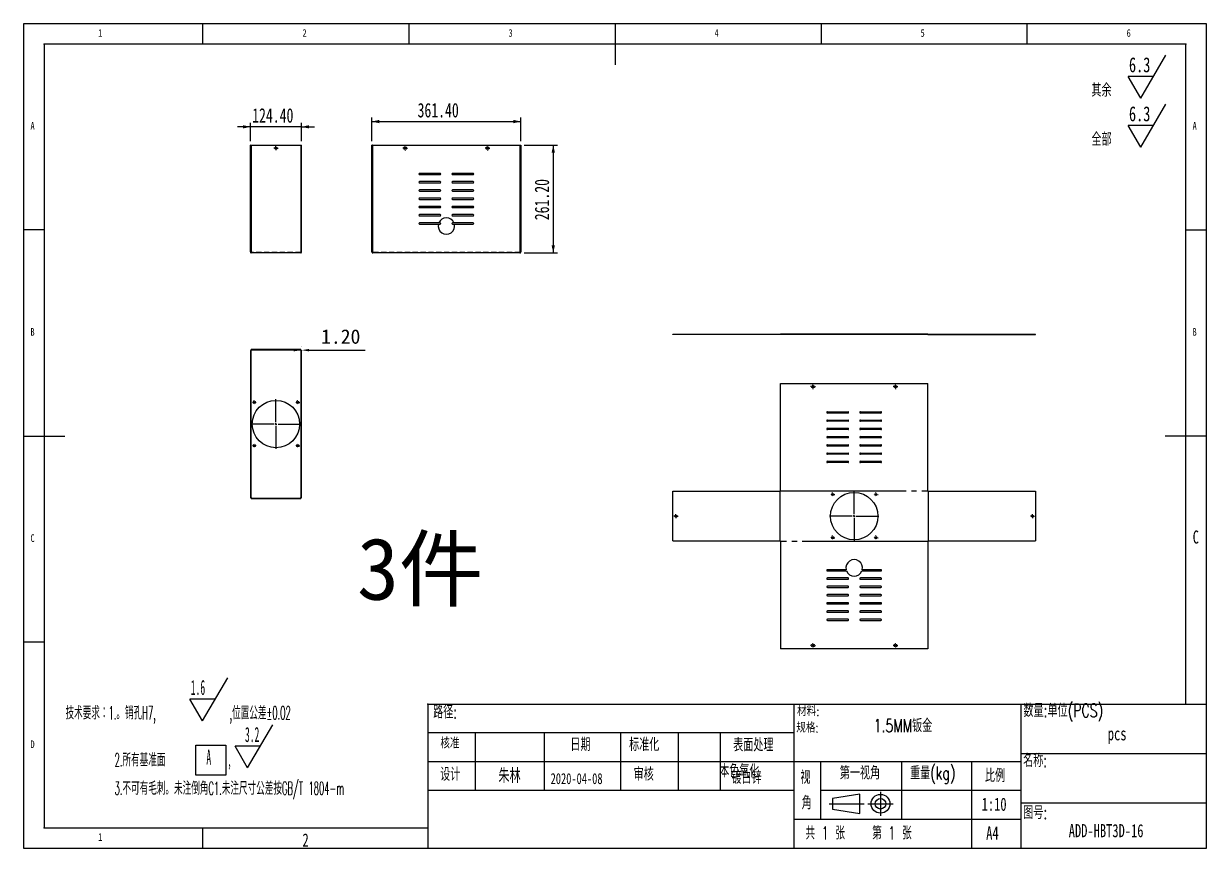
# Model space of a CAD drawing. Extents: x 5 to 639, y 5 to 207.
# Drawn here: x 5 to 292, y 5 to 205 of the extents above; entities that cross this region are included whole.
import ezdxf

# ---------------------------------------------------------------- set-up
doc = ezdxf.new("R2010")
doc.units = 0
doc.header["$MEASUREMENT"] = 0
doc.header["$PDSIZE"] = -1
for name, pattern in [('SLD-中心线', [34.29, 30.48, -1.27, 1.27, -1.27]), ('SLD-实线', [0]), ('SLD-虚线', [1.905, 1.27, -0.635])]:
    doc.linetypes.add(name, pattern=pattern)
doc.layers.get('0').update_dxf_attribs({"linetype": 'CONTINUOUS'})
doc.layers.get('Defpoints').update_dxf_attribs({"linetype": 'CONTINUOUS'})
doc.layers.add('FORMAT', color=8, linetype='SLD-实线')
doc.layers.add('尺寸线', color=3, linetype='SLD-实线')
doc.styles.add('SLDTEXTSTYLE0', font='TXT', dxfattribs={"width": 0.469, "bigfont": 'bigfont'})
doc.styles.add('SLDTEXTSTYLE1', font='TXT', dxfattribs={"width": 0.469})
doc.styles.add('SLDTEXTSTYLE2', font='TXT', dxfattribs={"width": 0.7, "bigfont": 'bigfont'})
doc.styles.add('SLDTEXTSTYLE3', font='TXT', dxfattribs={"width": 0.7})
doc.styles.add('SLDTEXTSTYLE4', font='TXT', dxfattribs={"width": 0.75})
doc.styles.add('SLDTEXTSTYLE5', font='TXT', dxfattribs={"width": 0.585714, "bigfont": 'bigfont'})
doc.dimstyles.new('ISO-25', dxfattribs={"dimtxt": 2.5, "dimasz": 2.5, "dimexe": 1.25, "dimexo": 0.625, "dimtad": 1, "dimdsep": 46, "dimtxsty": 'Standard', "dimcen": 2.5, "dimadec": 0, "dimazin": 0, "dimtfac": 1, "dimtmove": 0, "dimatfit": 3, "dimfxl": 0, "dimarcsym": 0})
doc.dimstyles.new('SLDDIMSTYLE0', dxfattribs={"dimtxt": 3.5, "dimasz": 1.8, "dimexe": 0, "dimexo": 0.0625, "dimgap": 0.875, "dimtad": 1, "dimlfac": 10, "dimrnd": 1e-09, "dimzin": 4, "dimdsep": 46, "dimtxsty": 'SLDTEXTSTYLE3', "dimsah": 1, "dimcen": 0.09, "dimadec": 0, "dimazin": 0, "dimtfac": 1, "dimtmove": 0, "dimatfit": 3, "dimfxl": 0, "dimtolj": 1, "dimtzin": 12, "dimarcsym": 0})
doc.dimstyles.new('SLDDIMSTYLE1', dxfattribs={"dimtxt": 3.5, "dimasz": 1.8, "dimexe": 0, "dimexo": 0.0625, "dimgap": 0.875, "dimtad": 1, "dimlfac": 10, "dimrnd": 1e-09, "dimzin": 4, "dimdsep": 46, "dimtxsty": 'SLDTEXTSTYLE3', "dimsah": 1, "dimcen": 0.09, "dimadec": 0, "dimazin": 0, "dimtfac": 1, "dimtofl": 0, "dimtmove": 0, "dimatfit": 3, "dimfxl": 0, "dimtolj": 1, "dimtzin": 12, "dimarcsym": 0})

# ---------------------------------------------------------------- blocks, each defined once
blk = doc.blocks.new('块1')
at = {"color": 179, "linetype": 'SLD-实线'}
blk.add_line((0, 0), (90, 0), dxfattribs=at)
blk = doc.blocks.new('工程图55')
at = {"color": 179, "linetype": 'SLD-实线'}
for p, q in [((292, 205), (5, 205)), ((5, 205), (5, 5)), ((48.5, 200), (48.5, 205)), ((98.5, 205), (98.5, 200)), ((148.5, 205), (148.5, 195)), ((198.5, 205), (198.5, 200)), ((248.5, 200), (248.5, 205)), ((292, 5), (292, 205)), ((287, 200), (10, 200)), ((10, 200), (10, 10)), ((287, 40), (287, 200)), ((10, 155), (5, 155)), ((287, 155), (292, 155)), ((5, 105), (15, 105)), ((292, 105), (282, 105)), ((10, 55), (5, 55)), ((10, 10), (103.06, 10)), ((48.5, 5), (48.5, 10)), ((5, 5), (292, 5))]:
    blk.add_line(p, q, dxfattribs=at)
blk = doc.blocks.new('块8')
at = {"color": 179, "linetype": 'SLD-中心线'}
for p, q in [((12.44, 5.86), (12.44, 0)), ((0, 2.91), (8.52, 2.91)), ((9.42, 2.93), (15.53, 2.93))]:
    blk.add_line(p, q, dxfattribs=at)
at = {"color": 179, "linetype": 'SLD-实线'}
for p, q in [((7.49, 5.22), (0.81, 4.21)), ((0.81, 4.21), (0.81, 1.62)), ((7.49, 0.61), (7.49, 5.22)), ((0.81, 1.62), (7.49, 0.61))]:
    blk.add_line(p, q, dxfattribs=at)
at = {"layer": 'FORMAT'}
for radius in [2.28, 1.28]:
    blk.add_circle((12.48, 2.93), radius, dxfattribs=at)
blk = doc.blocks.new('工程图7')
at = {"color": 179, "linetype": 'SLD-实线'}
blk.add_line((0, 28), (0, 0), dxfattribs=at)
blk = doc.blocks.new('SW_NOTE_0')
at = {"layer": 'FORMAT', "color": 0}
for p, q in [((33.25, 0.59), (39.38, 10.99)), ((33.25, 0.59), (30.18, 5.79)), ((36.31, 5.79), (30.18, 5.79)), ((44.2, -10.82), (50.33, -0.42)), ((31.6, -12.64), (31.6, -5.36)), ((31.6, -5.36), (38.87, -5.36)), ((38.87, -5.36), (38.87, -12.64)), ((44.2, -10.82), (41.14, -5.62)), ((47.27, -5.62), (41.14, -5.62)), ((38.87, -12.64), (31.6, -12.64))]:
    blk.add_line(p, q, dxfattribs=at)
at = {"layer": 'FORMAT', "color": 0, "attachment_point": 1}
for s, insert, char_height, style in [('1.6', (30.4, 10.48), 3.638, 'SLDTEXTSTYLE1'), ('\\M+18B5A术\\M+19776\\M+18B81\\M+181461.\\M+18142销\\M+18D45H7,', (0, 4.09), 3.175, 'SLDTEXTSTYLE0'), (',\\M+188CA\\M+19275\\M+18CF6\\M+18DB7\\M+1817D0.02', (39.8, 4.09), 3.175, 'SLDTEXTSTYLE0'), ('3.2', (43.55, -0.93), 3.638, 'SLDTEXTSTYLE1'), ('2.\\M+18F8A\\M+1974C\\M+18AEE\\M+18F79\\M+196CA', (11.91, -7.32), 3.175, 'SLDTEXTSTYLE0'), ('A', (34.18, -6.43), 3.64, 'SLDTEXTSTYLE1'), (',', (39.3, -7.32), 3.17, 'SLDTEXTSTYLE1'), ('3.\\M+19573\\M+189C2\\M+1974C\\M+196D1\\M+18E68\\M+18142\\M+196A2\\M+1928D\\M+1937C\\M+18A70C1.\\M+196A2\\M+1928D\\M+18EDA\\M+190A1\\M+18CF6\\M+18DB7\\M+188C2GB/T 1804-m', (11.91, -14.2), 3.175, 'SLDTEXTSTYLE0')]:
    blk.add_mtext(s, dxfattribs=dict(at, insert=insert, char_height=char_height, style=style))
blk = doc.blocks.new('SW_NOTE_1')
at = {"layer": 'FORMAT', "color": 0}
for p, q in [((11.96, 0.59), (18.09, 10.99)), ((11.96, 0.59), (8.89, 5.79)), ((15.02, 5.79), (8.89, 5.79))]:
    blk.add_line(p, q, dxfattribs=at)
at = {"layer": 'FORMAT', "color": 0, "attachment_point": 1}
for s, insert, char_height, style in [('6.3', (9.11, 10.48), 3.638, 'SLDTEXTSTYLE3'), ('\\M+191B4\\M+1975D', (0, 4.09), 3.175, 'SLDTEXTSTYLE2')]:
    blk.add_mtext(s, dxfattribs=dict(at, insert=insert, char_height=char_height, style=style))
blk = doc.blocks.new('SW_NOTE_2')
at = {"layer": 'FORMAT', "color": 0}
for p, q in [((11.96, 0.59), (18.09, 10.99)), ((11.96, 0.59), (8.89, 5.79)), ((15.02, 5.79), (8.89, 5.79))]:
    blk.add_line(p, q, dxfattribs=at)
at = {"layer": 'FORMAT', "color": 0, "attachment_point": 1}
for s, insert, char_height, style in [('6.3', (9.11, 10.48), 3.638, 'SLDTEXTSTYLE3'), ('\\M+19153\\M+19594', (0, 4.09), 3.175, 'SLDTEXTSTYLE2')]:
    blk.add_mtext(s, dxfattribs=dict(at, insert=insert, char_height=char_height, style=style))
blk = doc.blocks.new('SW_CENTERMARKSYMBOL_0')
at = {"layer": '尺寸线', "color": 0}
for p, q in [((0, 0.5), (0, 6)), ((-0.5, 0), (-6, 0)), ((0, 0), (-0.25, 0)), ((0, 0), (0, 0.25)), ((0, 0), (0, -0.25)), ((0, 0), (0.25, 0)), ((0.5, 0), (6, 0)), ((0, -0.5), (0, -6))]:
    blk.add_line(p, q, dxfattribs=at)
blk = doc.blocks.new('SW_CENTERMARKSYMBOL_1')
at = {"layer": '尺寸线', "color": 0}
for p, q in [((-0.5, 0), (-0.525, 0)), ((0, 0), (-0.25, 0)), ((0, 0.5), (0, 0.525)), ((0, 0), (0, 0.25)), ((0, 0), (0, -0.25)), ((0, 0), (0.25, 0)), ((0.5, 0), (0.525, 0)), ((0, -0.5), (0, -0.525))]:
    blk.add_line(p, q, dxfattribs=at)
blk = doc.blocks.new('SW_CENTERMARKSYMBOL_2')
at = {"layer": '尺寸线', "color": 0}
for p, q in [((-0.5, 0), (-0.525, 0)), ((0, 0), (-0.25, 0)), ((0, 0.5), (0, 0.525)), ((0, 0), (0, 0.25)), ((0, 0), (0, -0.25)), ((0, 0), (0.25, 0)), ((0.5, 0), (0.525, 0)), ((0, -0.5), (0, -0.525))]:
    blk.add_line(p, q, dxfattribs=at)
blk = doc.blocks.new('SW_CENTERMARKSYMBOL_3')
at = {"layer": '尺寸线', "color": 0}
for p, q in [((-0.5, 0), (-0.525, 0)), ((0, 0), (-0.25, 0)), ((0, 0.5), (0, 0.525)), ((0, 0), (0, 0.25)), ((0, 0), (0, -0.25)), ((0, 0), (0.25, 0)), ((0.5, 0), (0.525, 0)), ((0, -0.5), (0, -0.525))]:
    blk.add_line(p, q, dxfattribs=at)
blk = doc.blocks.new('SW_CENTERMARKSYMBOL_4')
at = {"layer": '尺寸线', "color": 0}
for p, q in [((-0.5, 0), (-0.525, 0)), ((0, 0), (-0.25, 0)), ((0, 0.5), (0, 0.525)), ((0, 0), (0, 0.25)), ((0, 0), (0, -0.25)), ((0, 0), (0.25, 0)), ((0.5, 0), (0.525, 0)), ((0, -0.5), (0, -0.525))]:
    blk.add_line(p, q, dxfattribs=at)
blk = doc.blocks.new('SW_CENTERMARKSYMBOL_5')
at = {"layer": '尺寸线', "color": 0}
for p, q in [((-0.25, 0), (-0.5, 0)), ((0, 0), (-0.25, 0)), ((0, 0.25), (0, 0.5)), ((0, 0), (0, 0.25)), ((0, 0), (0, -0.25)), ((0, 0), (0.25, 0)), ((0.25, 0), (0.5, 0)), ((0, -0.25), (0, -0.5))]:
    blk.add_line(p, q, dxfattribs=at)
blk = doc.blocks.new('SW_CENTERMARKSYMBOL_6')
at = {"layer": '尺寸线', "color": 0}
for p, q in [((-0.5, 0), (-0.58, 0)), ((0, 0), (-0.25, 0)), ((0, 0.5), (0, 0.58)), ((0, 0), (0, 0.25)), ((0, 0), (0, -0.25)), ((0, 0), (0.25, 0)), ((0.5, 0), (0.58, 0)), ((0, -0.5), (0, -0.58))]:
    blk.add_line(p, q, dxfattribs=at)
blk = doc.blocks.new('SW_CENTERMARKSYMBOL_7')
at = {"layer": '尺寸线', "color": 0}
for p, q in [((-0.5, 0), (-0.58, 0)), ((0, 0), (-0.25, 0)), ((0, 0.5), (0, 0.58)), ((0, 0), (0, 0.25)), ((0, 0), (0, -0.25)), ((0, 0), (0.25, 0)), ((0.5, 0), (0.58, 0)), ((0, -0.5), (0, -0.58))]:
    blk.add_line(p, q, dxfattribs=at)
blk = doc.blocks.new('SW_CENTERMARKSYMBOL_8')
at = {"layer": '尺寸线', "color": 0}
for p, q in [((-0.5, 0), (-0.58, 0)), ((0, 0), (-0.25, 0)), ((0, 0.5), (0, 0.58)), ((0, 0), (0, 0.25)), ((0, 0), (0, -0.25)), ((0, 0), (0.25, 0)), ((0.5, 0), (0.58, 0)), ((0, -0.5), (0, -0.58))]:
    blk.add_line(p, q, dxfattribs=at)
blk = doc.blocks.new('SW_CENTERMARKSYMBOL_9')
at = {"layer": '尺寸线', "color": 0}
for p, q in [((-0.5, 0), (-0.58, 0)), ((0, 0), (-0.25, 0)), ((0, 0.5), (0, 0.58)), ((0, 0), (0, 0.25)), ((0, 0), (0, -0.25)), ((0, 0), (0.25, 0)), ((0.5, 0), (0.58, 0)), ((0, -0.5), (0, -0.58))]:
    blk.add_line(p, q, dxfattribs=at)
blk = doc.blocks.new('SW_CENTERMARKSYMBOL_10')
at = {"layer": '尺寸线', "color": 0}
for p, q in [((-0.25, 0), (-0.5, 0)), ((0, 0), (-0.25, 0)), ((0, 0.25), (0, 0.5)), ((0, 0), (0, 0.25)), ((0, 0), (0, -0.25)), ((0, 0), (0.25, 0)), ((0.25, 0), (0.5, 0)), ((0, -0.25), (0, -0.5))]:
    blk.add_line(p, q, dxfattribs=at)
blk = doc.blocks.new('_D')
at = {"layer": '尺寸线', "transparency": 16777216}
for p, q in [((60.01, 176.54), (60.01, 180.98)), ((72.45, 176.54), (72.45, 180.98)), ((60.01, 179.98), (56.89, 179.98)), ((72.45, 179.98), (60.01, 179.98)), ((72.45, 179.98), (75.57, 179.98))]:
    blk.add_line(p, q, dxfattribs=at)
for points in [[(60.01, 179.98), (58.21, 180.38), (58.21, 179.58)], [(72.45, 179.98), (74.25, 179.58), (74.25, 180.38)]]:
    blk.add_solid(points, dxfattribs=at)
at = {"layer": '尺寸线', "transparency": 16777216, "insert": (60.46, 184.5), "char_height": 3.5, "attachment_point": 1, "style": 'SLDTEXTSTYLE3'}
blk.add_mtext('124.40', dxfattribs=at)
blk = doc.blocks.new('SW_CENTERMARKSYMBOL_11')
at = {"layer": '尺寸线', "color": 0}
for p, q in [((-0.25, 0), (-0.5, 0)), ((0, 0), (-0.25, 0)), ((0, 0.25), (0, 0.5)), ((0, 0), (0, 0.25)), ((0, 0), (0, -0.25)), ((0, 0), (0.25, 0)), ((0.25, 0), (0.5, 0)), ((0, -0.25), (0, -0.5))]:
    blk.add_line(p, q, dxfattribs=at)
blk = doc.blocks.new('_D_1')
at = {"layer": '尺寸线', "transparency": 16777216}
for p, q in [((89.51, 176.54), (89.51, 182.26)), ((89.51, 181.26), (125.65, 181.26)), ((125.65, 176.54), (125.65, 182.26))]:
    blk.add_line(p, q, dxfattribs=at)
for points in [[(89.51, 181.26), (91.31, 180.86), (91.31, 181.66)], [(125.65, 181.26), (123.85, 181.66), (123.85, 180.86)]]:
    blk.add_solid(points, dxfattribs=at)
at = {"layer": '尺寸线', "transparency": 16777216, "insert": (100.59, 185.77), "char_height": 3.5, "attachment_point": 1, "style": 'SLDTEXTSTYLE3'}
blk.add_mtext('361.40', dxfattribs=at)
blk = doc.blocks.new('_D_2')
at = {"layer": '尺寸线', "transparency": 16777216}
for p, q in [((126.46, 175.54), (134.52, 175.54)), ((133.52, 175.54), (133.52, 149.42)), ((126.43, 149.42), (134.52, 149.42))]:
    blk.add_line(p, q, dxfattribs=at)
for points in [[(133.52, 175.54), (133.12, 173.74), (133.92, 173.74)], [(133.52, 149.42), (133.92, 151.22), (133.12, 151.22)]]:
    blk.add_solid(points, dxfattribs=at)
at = {"layer": '尺寸线', "transparency": 16777216, "insert": (129, 157.33), "char_height": 3.5, "attachment_point": 1, "rotation": 90, "style": 'SLDTEXTSTYLE3'}
blk.add_mtext('261.20', dxfattribs=at)
blk = doc.blocks.new('SW_CENTERMARKSYMBOL_12')
at = {"layer": '尺寸线', "color": 0}
for p, q in [((-0.5, 0), (-0.58, 0)), ((0, 0), (-0.25, 0)), ((0, 0.5), (0, 0.58)), ((0, 0), (0, 0.25)), ((0, 0), (0, -0.25)), ((0, 0), (0.25, 0)), ((0.5, 0), (0.58, 0)), ((0, -0.5), (0, -0.58))]:
    blk.add_line(p, q, dxfattribs=at)
blk = doc.blocks.new('SW_CENTERMARKSYMBOL_13')
at = {"layer": '尺寸线', "color": 0}
for p, q in [((-0.5, 0), (-0.58, 0)), ((0, 0), (-0.25, 0)), ((0, 0.5), (0, 0.58)), ((0, 0), (0, 0.25)), ((0, 0), (0, -0.25)), ((0, 0), (0.25, 0)), ((0.5, 0), (0.58, 0)), ((0, -0.5), (0, -0.58))]:
    blk.add_line(p, q, dxfattribs=at)
blk = doc.blocks.new('SW_CENTERMARKSYMBOL_14')
at = {"layer": '尺寸线', "color": 0}
for p, q in [((0, 0.5), (0, 6)), ((-0.5, 0), (-6, 0)), ((0, 0), (-0.25, 0)), ((0, 0), (0, 0.25)), ((0, 0), (0, -0.25)), ((0, 0), (0.25, 0)), ((0.5, 0), (6, 0)), ((0, -0.5), (0, -6))]:
    blk.add_line(p, q, dxfattribs=at)
blk = doc.blocks.new('SW_CENTERMARKSYMBOL_15')
at = {"layer": '尺寸线', "color": 0}
for p, q in [((-0.5, 0), (-0.525, 0)), ((0, 0), (-0.25, 0)), ((0, 0.5), (0, 0.525)), ((0, 0), (0, 0.25)), ((0, 0), (0, -0.25)), ((0, 0), (0.25, 0)), ((0.5, 0), (0.525, 0)), ((0, -0.5), (0, -0.525))]:
    blk.add_line(p, q, dxfattribs=at)
blk = doc.blocks.new('SW_CENTERMARKSYMBOL_16')
at = {"layer": '尺寸线', "color": 0}
for p, q in [((-0.5, 0), (-0.525, 0)), ((0, 0), (-0.25, 0)), ((0, 0.5), (0, 0.525)), ((0, 0), (0, 0.25)), ((0, 0), (0, -0.25)), ((0, 0), (0.25, 0)), ((0.5, 0), (0.525, 0)), ((0, -0.5), (0, -0.525))]:
    blk.add_line(p, q, dxfattribs=at)
blk = doc.blocks.new('SW_CENTERMARKSYMBOL_17')
at = {"layer": '尺寸线', "color": 0}
for p, q in [((-0.5, 0), (-0.525, 0)), ((0, 0), (-0.25, 0)), ((0, 0.5), (0, 0.525)), ((0, 0), (0, 0.25)), ((0, 0), (0, -0.25)), ((0, 0), (0.25, 0)), ((0.5, 0), (0.525, 0)), ((0, -0.5), (0, -0.525))]:
    blk.add_line(p, q, dxfattribs=at)
blk = doc.blocks.new('SW_CENTERMARKSYMBOL_18')
at = {"layer": '尺寸线', "color": 0}
for p, q in [((-0.5, 0), (-0.525, 0)), ((0, 0), (-0.25, 0)), ((0, 0.5), (0, 0.525)), ((0, 0), (0, 0.25)), ((0, 0), (0, -0.25)), ((0, 0), (0.25, 0)), ((0.5, 0), (0.525, 0)), ((0, -0.5), (0, -0.525))]:
    blk.add_line(p, q, dxfattribs=at)
blk = doc.blocks.new('*D37')
at = {"color": 0, "lineweight": -2, "transparency": 16777216}
for p, q in [((72.33, 126.77), (72.33, 126.82)), ((72.45, 126.77), (72.45, 126.82)), ((70.53, 125.82), (68.73, 125.82)), ((72.33, 125.82), (72.45, 125.82)), ((74.25, 125.82), (87.85, 125.82))]:
    blk.add_line(p, q, dxfattribs=at)
at = {"color": 0, "transparency": 16777216}
for points in [[(70.53, 126.12), (70.53, 125.52), (72.33, 125.82)], [(74.25, 126.12), (74.25, 125.52), (72.45, 125.82)]]:
    blk.add_solid(points, dxfattribs=at)
at = {"layer": 'Defpoints', "color": 0, "transparency": 16777216}
for p in [(72.33, 125.77), (72.45, 125.82), (72.45, 125.77)]:
    blk.add_point(p, dxfattribs=at)
at = {"color": 0, "transparency": 16777216, "insert": (81.95, 129.09), "char_height": 3.5, "attachment_point": 5}
blk.add_mtext('1.20', dxfattribs=at)

msp = doc.modelspace()

# ---------------------------------------------------------------- linework, layer by layer
at = {"color": 7, "linetype": 'SLD-实线'}
for p, q in [((60.0079, 149.6384), (60.0079, 175.5384)), ((60.1279, 175.5384), (60.0079, 175.5384)), ((60.1279, 149.6384), (60.1279, 175.5384)), ((60.1986, 175.5384), (60.1986, 149.6384)), ((60.1986, 175.5384), (72.2572, 175.5384)), ((72.2572, 175.5384), (72.2572, 149.6384)), ((72.3279, 175.5384), (72.4479, 175.5384)), ((72.3279, 149.6384), (72.3279, 175.5384)), ((72.4479, 149.6384), (72.4479, 175.5384)), ((89.5093, 149.6384), (89.5093, 175.5384)), ((89.6293, 175.5384), (89.5093, 175.5384)), ((89.6293, 149.6384), (89.6293, 175.5384)), ((89.7, 149.6384), (89.7, 175.5384)), ((89.7, 175.5384), (125.4586, 175.5384)), ((125.4586, 149.6384), (125.4586, 175.5384)), ((125.5293, 175.5384), (125.6493, 175.5384)), ((125.5293, 149.6384), (125.5293, 175.5384)), ((125.6493, 175.5384), (125.6493, 149.6384)), ((106.0793, 168.6884), (101.0793, 168.6884)), ((101.0793, 168.3884), (106.0793, 168.3884)), ((106.0793, 166.6884), (101.0793, 166.6884)), ((114.0793, 168.6884), (109.0793, 168.6884)), ((109.0793, 168.3884), (114.0793, 168.3884)), ((114.0793, 166.6884), (109.0793, 166.6884)), ((101.0793, 166.3884), (106.0793, 166.3884)), ((106.0793, 164.6884), (101.0793, 164.6884)), ((101.0793, 164.3884), (106.0793, 164.3884)), ((109.0793, 166.3884), (114.0793, 166.3884)), ((114.0793, 164.6884), (109.0793, 164.6884)), ((109.0793, 164.3884), (114.0793, 164.3884)), ((106.0793, 162.6884), (101.0793, 162.6884)), ((101.0793, 162.3884), (106.0793, 162.3884)), ((114.0793, 162.6884), (109.0793, 162.6884)), ((109.0793, 162.3884), (114.0793, 162.3884)), ((106.0793, 160.6884), (101.0793, 160.6884)), ((101.0793, 160.3884), (106.0793, 160.3884)), ((106.0793, 158.6884), (101.0793, 158.6884)), ((101.0793, 158.3884), (106.0793, 158.3884)), ((114.0793, 160.6884), (109.0793, 160.6884)), ((109.0793, 160.3884), (114.0793, 160.3884)), ((114.0793, 158.6884), (109.0793, 158.6884)), ((109.0793, 158.3884), (114.0793, 158.3884)), ((105.7334, 156.6884), (101.0793, 156.6884)), ((101.0793, 156.3884), (105.6353, 156.3884)), ((105.6353, 156.3884), (106.0793, 156.3884)), ((106.0793, 156.6884), (105.7334, 156.6884)), ((109.4251, 156.6884), (109.0793, 156.6884)), ((109.0793, 156.3884), (109.5233, 156.3884)), ((114.0793, 156.6884), (109.4251, 156.6884)), ((109.5233, 156.3884), (114.0793, 156.3884)), ((60.0079, 149.6384), (60.1279, 149.6384)), ((72.2279, 149.4184), (60.2279, 149.4184)), ((72.4479, 149.6384), (72.3279, 149.6384)), ((89.5093, 149.6384), (89.6293, 149.6384)), ((125.4293, 149.4184), (89.7293, 149.4184)), ((125.6493, 149.6384), (125.5293, 149.6384)), ((162.5455, 129.613), (162.5455, 129.733)), ((162.5455, 129.733), (188.6675, 129.733)), ((188.6675, 129.613), (162.5455, 129.613)), ((188.6675, 129.613), (188.6675, 129.733)), ((224.4261, 129.733), (188.6675, 129.733)), ((224.4261, 129.613), (188.6675, 129.613)), ((224.4261, 129.613), (224.4261, 129.733)), ((224.4261, 129.733), (250.5482, 129.733)), ((224.4261, 129.613), (250.5482, 129.613)), ((250.5482, 129.613), (250.5482, 129.733)), ((60.1279, 125.7739), (60.0079, 125.7739)), ((60.0079, 125.7739), (60.0079, 90.0153)), ((60.1279, 125.7739), (60.1279, 90.0153)), ((60.1986, 125.8446), (60.1986, 125.9646)), ((72.2572, 125.9646), (60.1986, 125.9646)), ((72.2572, 125.8446), (60.1986, 125.8446)), ((72.2572, 125.8446), (72.2572, 125.9646)), ((72.3279, 125.7739), (72.4479, 125.7739)), ((72.3279, 90.0153), (72.3279, 125.7739)), ((72.4479, 90.0153), (72.4479, 125.7739)), ((188.6675, 91.5942), (188.6675, 117.7162)), ((188.6675, 117.7162), (224.4261, 117.7162)), ((224.4261, 91.5942), (224.4261, 117.7162)), ((200.0468, 110.8662), (205.0468, 110.8662)), ((205.0468, 110.5662), (200.0468, 110.5662)), ((208.0468, 110.8662), (213.0468, 110.8662)), ((213.0468, 110.5662), (208.0468, 110.5662)), ((200.0468, 108.8662), (205.0468, 108.8662)), ((205.0468, 108.5662), (200.0468, 108.5662)), ((200.0468, 106.8662), (205.0468, 106.8662)), ((205.0468, 106.5662), (200.0468, 106.5662)), ((208.0468, 108.8662), (213.0468, 108.8662)), ((213.0468, 108.5662), (208.0468, 108.5662)), ((208.0468, 106.8662), (213.0468, 106.8662)), ((213.0468, 106.5662), (208.0468, 106.5662)), ((200.0468, 104.8662), (205.0468, 104.8662)), ((205.0468, 104.5662), (200.0468, 104.5662)), ((208.0468, 104.8662), (213.0468, 104.8662)), ((213.0468, 104.5662), (208.0468, 104.5662)), ((200.0468, 102.8662), (205.0468, 102.8662)), ((205.0468, 102.5662), (200.0468, 102.5662)), ((200.0468, 100.8662), (205.0468, 100.8662)), ((205.0468, 100.5662), (200.0468, 100.5662)), ((208.0468, 102.8662), (213.0468, 102.8662)), ((213.0468, 102.5662), (208.0468, 102.5662)), ((208.0468, 100.8662), (213.0468, 100.8662)), ((213.0468, 100.5662), (208.0468, 100.5662)), ((200.0468, 98.8662), (205.0468, 98.8662)), ((205.0468, 98.5662), (200.0468, 98.5662)), ((208.0468, 98.8662), (213.0468, 98.8662)), ((213.0468, 98.5662), (208.0468, 98.5662)), ((60.1279, 90.0153), (60.0079, 90.0153)), ((60.1986, 89.9446), (60.1986, 89.8246)), ((60.1986, 89.9446), (72.2572, 89.9446)), ((60.1986, 89.8246), (72.2572, 89.8246)), ((72.2572, 89.9446), (72.2572, 89.8246)), ((72.3279, 90.0153), (72.4479, 90.0153)), ((162.5455, 79.5356), (162.5455, 91.5942)), ((162.5455, 91.5942), (188.6675, 91.5942)), ((224.4261, 91.5942), (250.5482, 91.5942)), ((162.5455, 79.5356), (188.6675, 79.5356)), ((188.6675, 79.5356), (188.6675, 53.4135)), ((224.4261, 79.5356), (250.5482, 79.5356)), ((224.4261, 79.5356), (224.4261, 53.4135)), ((204.6028, 72.5635), (200.0468, 72.5635)), ((200.0468, 72.2635), (204.701, 72.2635)), ((208.3927, 72.2635), (213.0468, 72.2635)), ((213.0468, 72.5635), (208.4908, 72.5635)), ((205.0468, 70.5635), (200.0468, 70.5635)), ((200.0468, 70.2635), (205.0468, 70.2635)), ((213.0468, 70.5635), (208.0468, 70.5635)), ((208.0468, 70.2635), (213.0468, 70.2635)), ((205.0468, 68.5635), (200.0468, 68.5635)), ((200.0468, 68.2635), (205.0468, 68.2635)), ((205.0468, 66.5635), (200.0468, 66.5635)), ((200.0468, 66.2635), (205.0468, 66.2635)), ((213.0468, 68.5635), (208.0468, 68.5635)), ((208.0468, 68.2635), (213.0468, 68.2635)), ((213.0468, 66.5635), (208.0468, 66.5635)), ((208.0468, 66.2635), (213.0468, 66.2635)), ((205.0468, 64.5635), (200.0468, 64.5635)), ((200.0468, 64.2635), (205.0468, 64.2635)), ((213.0468, 64.5635), (208.0468, 64.5635)), ((208.0468, 64.2635), (213.0468, 64.2635)), ((205.0468, 62.5635), (200.0468, 62.5635)), ((200.0468, 62.2635), (205.0468, 62.2635)), ((205.0468, 60.5635), (200.0468, 60.5635)), ((213.0468, 62.5635), (208.0468, 62.5635)), ((208.0468, 62.2635), (213.0468, 62.2635)), ((213.0468, 60.5635), (208.0468, 60.5635)), ((200.0468, 60.2635), (205.0468, 60.2635)), ((208.0468, 60.2635), (213.0468, 60.2635)), ((224.4261, 53.4135), (188.6675, 53.4135)), ((103.0572, 40), (292, 40)), ((103.0572, 40), (103.0572, 5)), ((192, 5), (192, 40)), ((247, 40), (247, 5)), ((192, 33), (103.0572, 33)), ((114.5475, 33), (114.5475, 19)), ((131.3171, 33), (131.3171, 19)), ((149.7947, 33), (149.7947, 19)), ((173.9982, 33), (173.9982, 19)), ((192, 26), (103.0572, 26)), ((247, 26), (192, 26)), ((198.3933, 26), (198.3933, 12)), ((218, 26), (218, 12)), ((235, 26), (235, 5)), ((192, 19), (103.0572, 19)), ((247, 19), (198.3933, 19)), ((247, 12), (192, 12))]:
    msp.add_line(p, q, dxfattribs=at)
at = {"color": 7, "linetype": 'SLD-虚线'}
for p, q in [((60.1279, 175.1184), (60.0079, 175.1184)), ((72.4479, 175.1184), (72.3279, 175.1184)), ((60.0079, 174.4584), (60.1279, 174.4584)), ((72.3279, 174.4584), (72.4479, 174.4584)), ((89.6293, 175.0384), (89.5093, 175.0384)), ((89.5093, 174.5384), (89.6293, 174.5384)), ((125.6493, 175.0384), (125.5293, 175.0384)), ((125.5293, 174.5384), (125.6493, 174.5384)), ((60.1279, 168.6884), (60.0079, 168.6884)), ((60.1279, 168.3884), (60.0079, 168.3884)), ((60.1279, 166.6884), (60.0079, 166.6884)), ((72.4479, 168.6884), (72.3279, 168.6884)), ((72.4479, 168.3884), (72.3279, 168.3884)), ((72.4479, 166.6884), (72.3279, 166.6884)), ((60.1279, 166.3884), (60.0079, 166.3884)), ((60.1279, 164.6884), (60.0079, 164.6884)), ((60.1279, 164.3884), (60.0079, 164.3884)), ((72.4479, 166.3884), (72.3279, 166.3884)), ((72.4479, 164.6884), (72.3279, 164.6884)), ((72.4479, 164.3884), (72.3279, 164.3884)), ((60.1279, 162.6884), (60.0079, 162.6884)), ((60.1279, 162.3884), (60.0079, 162.3884)), ((72.4479, 162.6884), (72.3279, 162.6884)), ((72.4479, 162.3884), (72.3279, 162.3884)), ((60.1279, 160.6884), (60.0079, 160.6884)), ((60.1279, 160.3884), (60.0079, 160.3884)), ((60.1279, 158.6884), (60.0079, 158.6884)), ((60.1279, 158.3884), (60.0079, 158.3884)), ((60.1279, 157.9184), (60.0079, 157.9184)), ((72.4479, 160.6884), (72.3279, 160.6884)), ((72.4479, 160.3884), (72.3279, 160.3884)), ((72.4479, 158.6884), (72.3279, 158.6884)), ((72.4479, 158.3884), (72.3279, 158.3884)), ((60.1279, 156.6884), (60.0079, 156.6884)), ((60.1279, 156.3884), (60.0079, 156.3884)), ((72.4479, 156.6884), (72.3279, 156.6884)), ((72.4479, 156.3884), (72.3279, 156.3884)), ((60.0079, 153.9184), (60.1279, 153.9184)), ((60.2071, 149.5425), (60.2279, 149.5384)), ((72.2279, 149.5384), (60.2279, 149.5384)), ((60.2279, 149.5384), (60.2279, 149.4184)), ((60.4779, 149.5384), (60.4779, 149.4184)), ((60.7029, 149.5384), (60.7029, 149.4184)), ((61.2529, 149.4184), (61.2529, 149.5384)), ((71.2029, 149.5384), (71.2029, 149.4184)), ((71.7529, 149.4184), (71.7529, 149.5384)), ((71.9779, 149.4184), (71.9779, 149.5384)), ((72.2279, 149.5384), (72.2487, 149.5425)), ((72.2279, 149.5384), (72.2279, 149.4184)), ((89.7085, 149.5425), (89.7293, 149.5384)), ((125.4293, 149.5384), (89.7293, 149.5384)), ((89.7293, 149.5384), (89.7293, 149.4184)), ((101.8293, 149.5384), (101.8293, 149.4184)), ((102.0543, 149.5384), (102.0543, 149.4184)), ((102.6043, 149.4184), (102.6043, 149.5384)), ((112.5543, 149.5384), (112.5543, 149.4184)), ((113.1043, 149.4184), (113.1043, 149.5384)), ((113.3293, 149.4184), (113.3293, 149.5384)), ((125.4293, 149.5384), (125.45, 149.5425)), ((125.4293, 149.5384), (125.4293, 149.4184)), ((65.9779, 125.9646), (65.9779, 125.8446)), ((66.4779, 125.8446), (66.4779, 125.9646)), ((60.1279, 118.2246), (60.0079, 118.2246)), ((72.4479, 118.2246), (72.3279, 118.2246)), ((60.0079, 117.5646), (60.1279, 117.5646)), ((72.3279, 117.5646), (72.4479, 117.5646)), ((60.1279, 114.5446), (60.0079, 114.5446)), ((72.4479, 114.5446), (72.3279, 114.5446)), ((60.1279, 109.8946), (60.0079, 109.8946)), ((60.1279, 109.8386), (60.0079, 109.8386)), ((60.0079, 109.7404), (60.1279, 109.7404)), ((60.0079, 109.2446), (60.1279, 109.2446)), ((72.3279, 109.2446), (72.4479, 109.2446)), ((60.1279, 106.5446), (60.0079, 106.5446)), ((72.4479, 106.5446), (72.3279, 106.5446)), ((60.1279, 106.0488), (60.0079, 106.0488)), ((60.0079, 105.9506), (60.1279, 105.9506)), ((60.0079, 105.8946), (60.1279, 105.8946)), ((60.0079, 101.2446), (60.1279, 101.2446)), ((72.3279, 101.2446), (72.4479, 101.2446)), ((60.1279, 98.2246), (60.0079, 98.2246)), ((72.4479, 98.2246), (72.3279, 98.2246)), ((60.0079, 97.5646), (60.1279, 97.5646)), ((72.3279, 97.5646), (72.4479, 97.5646)), ((65.9779, 89.9446), (65.9779, 89.8246)), ((66.4779, 89.8246), (66.4779, 89.9446))]:
    msp.add_line(p, q, dxfattribs=at)
at = {"color": 7, "linetype": 'SLD-中心线'}
for p, q in [((188.5712, 79.5356), (188.5712, 91.5942)), ((188.6675, 91.6905), (224.4261, 91.6905)), ((224.5225, 91.5942), (224.5225, 79.5356)), ((224.4261, 79.4392), (188.6675, 79.4392))]:
    msp.add_line(p, q, dxfattribs=at)
at = {"color": 7, "linetype": 'SLD-实线'}
for centre, radius in [((97.5793, 174.7884), 0.33), ((117.5793, 174.7884), 0.33), ((66.2279, 174.7884), 0.25), ((196.5468, 116.9662), 0.33), ((216.5468, 116.9662), 0.33), ((66.2279, 107.8946), 5.75), ((60.9779, 113.1446), 0.275), ((71.4779, 113.1446), 0.275), ((60.9779, 102.6446), 0.275), ((71.4779, 102.6446), 0.275), ((206.5468, 85.5649), 5.75), ((201.2968, 90.8149), 0.275), ((211.7968, 90.8149), 0.275), ((163.2955, 85.5649), 0.25), ((249.7982, 85.5649), 0.25), ((201.2968, 80.3149), 0.275), ((211.7968, 80.3149), 0.275), ((196.5468, 54.1635), 0.33), ((216.5468, 54.1635), 0.33)]:
    msp.add_circle(centre, radius, dxfattribs=at)
for centre, radius, start, end in [((101.0793, 168.5384), 0.15, 90, 270), ((101.0793, 166.5384), 0.15, 90, 270), ((106.0793, 168.5384), 0.15, 270, 90), ((106.0793, 166.5384), 0.15, 270, 90), ((109.0793, 168.5384), 0.15, 90, 270), ((109.0793, 166.5384), 0.15, 90, 270), ((114.0793, 168.5384), 0.15, 270, 90), ((114.0793, 166.5384), 0.15, 270, 90), ((101.0793, 164.5384), 0.15, 90, 270), ((106.0793, 164.5384), 0.15, 270, 90), ((109.0793, 164.5384), 0.15, 90, 270), ((114.0793, 164.5384), 0.15, 270, 90), ((101.0793, 162.5384), 0.15, 90, 270), ((106.0793, 162.5384), 0.15, 270, 90), ((109.0793, 162.5384), 0.15, 90, 270), ((114.0793, 162.5384), 0.15, 270, 90), ((101.0793, 160.5384), 0.15, 90, 270), ((101.0793, 158.5384), 0.15, 90, 270), ((107.5793, 155.9184), 2, 22.64374, 157.35626), ((106.0793, 160.5384), 0.15, 270, 90), ((106.0793, 158.5384), 0.15, 270, 90), ((109.0793, 160.5384), 0.15, 90, 270), ((109.0793, 158.5384), 0.15, 90, 270), ((114.0793, 160.5384), 0.15, 270, 90), ((114.0793, 158.5384), 0.15, 270, 90), ((101.0793, 156.5384), 0.15, 90, 270), ((107.5793, 155.9184), 2, 166.408377, 13.591623), ((106.0793, 156.5384), 0.15, 270, 90), ((109.0793, 156.5384), 0.15, 90, 270), ((114.0793, 156.5384), 0.15, 270, 90), ((200.0468, 110.7162), 0.15, 90, 270), ((205.0468, 110.7162), 0.15, 270, 90), ((208.0468, 110.7162), 0.15, 90, 270), ((213.0468, 110.7162), 0.15, 270, 90), ((200.0468, 108.7162), 0.15, 90, 270), ((200.0468, 106.7162), 0.15, 90, 270), ((205.0468, 108.7162), 0.15, 270, 90), ((205.0468, 106.7162), 0.15, 270, 90), ((208.0468, 108.7162), 0.15, 90, 270), ((208.0468, 106.7162), 0.15, 90, 270), ((213.0468, 108.7162), 0.15, 270, 90), ((213.0468, 106.7162), 0.15, 270, 90), ((200.0468, 104.7162), 0.15, 90, 270), ((205.0468, 104.7162), 0.15, 270, 90), ((208.0468, 104.7162), 0.15, 90, 270), ((213.0468, 104.7162), 0.15, 270, 90), ((200.0468, 102.7162), 0.15, 90, 270), ((200.0468, 100.7162), 0.15, 90, 270), ((205.0468, 102.7162), 0.15, 270, 90), ((205.0468, 100.7162), 0.15, 270, 90), ((208.0468, 102.7162), 0.15, 90, 270), ((208.0468, 100.7162), 0.15, 90, 270), ((213.0468, 102.7162), 0.15, 270, 90), ((213.0468, 100.7162), 0.15, 270, 90), ((200.0468, 98.7162), 0.15, 90, 270), ((205.0468, 98.7162), 0.15, 270, 90), ((208.0468, 98.7162), 0.15, 90, 270), ((213.0468, 98.7162), 0.15, 270, 90), ((206.5468, 73.0335), 2, 346.408377, 193.591623), ((200.0468, 72.4135), 0.15, 90, 270), ((206.5468, 73.0335), 2, 202.64374, 337.35626), ((213.0468, 72.4135), 0.15, 270, 90), ((200.0468, 70.4135), 0.15, 90, 270), ((205.0468, 70.4135), 0.15, 270, 90), ((208.0468, 70.4135), 0.15, 90, 270), ((213.0468, 70.4135), 0.15, 270, 90), ((200.0468, 68.4135), 0.15, 90, 270), ((200.0468, 66.4135), 0.15, 90, 270), ((205.0468, 68.4135), 0.15, 270, 90), ((205.0468, 66.4135), 0.15, 270, 90), ((208.0468, 68.4135), 0.15, 90, 270), ((208.0468, 66.4135), 0.15, 90, 270), ((213.0468, 68.4135), 0.15, 270, 90), ((213.0468, 66.4135), 0.15, 270, 90), ((200.0468, 64.4135), 0.15, 90, 270), ((205.0468, 64.4135), 0.15, 270, 90), ((208.0468, 64.4135), 0.15, 90, 270), ((213.0468, 64.4135), 0.15, 270, 90), ((200.0468, 62.4135), 0.15, 90, 270), ((200.0468, 60.4135), 0.15, 90, 270), ((205.0468, 62.4135), 0.15, 270, 90), ((205.0468, 60.4135), 0.15, 270, 90), ((208.0468, 62.4135), 0.15, 90, 270), ((208.0468, 60.4135), 0.15, 90, 270), ((213.0468, 62.4135), 0.15, 270, 90), ((213.0468, 60.4135), 0.15, 270, 90)]:
    msp.add_arc(centre, radius, start, end, dxfattribs=at)
for points, knots in [([(60.0079, 149.6384), (60.0079, 149.6096), (60.0136, 149.5808), (60.0357, 149.5276), (60.052, 149.5032), (60.0927, 149.4625), (60.1171, 149.4461), (60.1703, 149.4241), (60.1991, 149.4184), (60.2279, 149.4184)], [0, 0, 0, 0, 0.25, 0.25, 0.5, 0.5, 0.75, 0.75, 1, 1, 1, 1]), ([(60.1279, 149.6384), (60.1294, 149.6252), (60.1324, 149.599), (60.1557, 149.5664), (60.1823, 149.5461), (60.2012, 149.5434), (60.2071, 149.5425)], [0, 0, 0, 0, 0.28924461, 0.57848818, 0.86773306, 1, 1, 1, 1]), ([(60.2279, 149.4184), (60.2255, 149.4184), (60.223, 149.4241), (60.2182, 149.4461), (60.2157, 149.4625), (60.2108, 149.5032), (60.2084, 149.5276), (60.2035, 149.5808), (60.2011, 149.6096), (60.1986, 149.6384)], [0, 0, 0, 0, 0.25, 0.25, 0.5, 0.5, 0.75, 0.75, 1, 1, 1, 1]), ([(72.2572, 149.6384), (72.2548, 149.6096), (72.2523, 149.5808), (72.2474, 149.5276), (72.245, 149.5032), (72.2401, 149.4625), (72.2377, 149.4461), (72.2328, 149.4241), (72.2304, 149.4184), (72.2279, 149.4184)], [0, 0, 0, 0, 0.25, 0.25, 0.5, 0.5, 0.75, 0.75, 1, 1, 1, 1]), ([(72.2279, 149.4184), (72.2567, 149.4184), (72.2855, 149.4241), (72.3387, 149.4461), (72.3631, 149.4625), (72.4038, 149.5032), (72.4201, 149.5276), (72.4422, 149.5808), (72.4479, 149.6096), (72.4479, 149.6384)], [0, 0, 0, 0, 0.25, 0.25, 0.5, 0.5, 0.75, 0.75, 1, 1, 1, 1]), ([(72.2487, 149.5425), (72.2546, 149.5434), (72.2735, 149.5461), (72.3002, 149.5664), (72.3234, 149.599), (72.3264, 149.6252), (72.3279, 149.6384)], [0, 0, 0, 0, 0.13226694, 0.42151182, 0.71075539, 1, 1, 1, 1]), ([(89.5093, 149.6384), (89.5093, 149.6096), (89.515, 149.5808), (89.537, 149.5276), (89.5533, 149.5032), (89.5941, 149.4625), (89.6185, 149.4461), (89.6717, 149.4241), (89.7005, 149.4184), (89.7293, 149.4184)], [0, 0, 0, 0, 0.25, 0.25, 0.5, 0.5, 0.75, 0.75, 1, 1, 1, 1]), ([(89.6293, 149.6384), (89.6308, 149.6252), (89.6337, 149.599), (89.657, 149.5664), (89.6836, 149.5461), (89.7026, 149.5434), (89.7085, 149.5425)], [0, 0, 0, 0, 0.2892434, 0.57849174, 0.86773029, 1, 1, 1, 1]), ([(89.7293, 149.4184), (89.7268, 149.4184), (89.7244, 149.4241), (89.7195, 149.4461), (89.7171, 149.4625), (89.7122, 149.5032), (89.7097, 149.5276), (89.7049, 149.5808), (89.7024, 149.6096), (89.7, 149.6384)], [0, 0, 0, 0, 0.25, 0.25, 0.5, 0.5, 0.75, 0.75, 1, 1, 1, 1]), ([(125.4586, 149.6384), (125.4561, 149.6096), (125.4537, 149.5808), (125.4488, 149.5276), (125.4464, 149.5032), (125.4415, 149.4625), (125.439, 149.4461), (125.4341, 149.4241), (125.4317, 149.4184), (125.4293, 149.4184)], [0, 0, 0, 0, 0.25, 0.25, 0.5, 0.5, 0.75, 0.75, 1, 1, 1, 1]), ([(125.4293, 149.4184), (125.4581, 149.4184), (125.4869, 149.4241), (125.5401, 149.4461), (125.5645, 149.4625), (125.6052, 149.5032), (125.6215, 149.5276), (125.6435, 149.5808), (125.6493, 149.6096), (125.6493, 149.6384)], [0, 0, 0, 0, 0.25, 0.25, 0.5, 0.5, 0.75, 0.75, 1, 1, 1, 1]), ([(125.45, 149.5425), (125.456, 149.5434), (125.4749, 149.5461), (125.5015, 149.5664), (125.5248, 149.599), (125.5278, 149.6252), (125.5293, 149.6384)], [0, 0, 0, 0, 0.13226971, 0.42150826, 0.7107566, 1, 1, 1, 1]), ([(60.2279, 125.7446), (60.2017, 125.7495), (60.1757, 125.7544), (60.1387, 125.7641), (60.1279, 125.769), (60.1279, 125.7739)], [0, 0, 0, 0, 0.5, 0.5, 1, 1, 1, 1]), ([(60.1986, 125.8446), (60.2035, 125.8446), (60.2084, 125.8338), (60.2182, 125.7968), (60.223, 125.7708), (60.2279, 125.7446)], [0, 0, 0, 0, 0.5, 0.5, 1, 1, 1, 1]), ([(72.2279, 125.7446), (72.2328, 125.7708), (72.2377, 125.7968), (72.2474, 125.8338), (72.2523, 125.8446), (72.2572, 125.8446)], [0, 0, 0, 0, 0.5, 0.5, 1, 1, 1, 1]), ([(72.3279, 125.7739), (72.3279, 125.769), (72.3171, 125.7641), (72.2801, 125.7544), (72.2541, 125.7495), (72.2279, 125.7446)], [0, 0, 0, 0, 0.5, 0.5, 1, 1, 1, 1]), ([(60.1279, 90.0153), (60.1279, 90.0202), (60.1387, 90.0251), (60.1757, 90.0348), (60.2017, 90.0397), (60.2279, 90.0446)], [0, 0, 0, 0, 0.5, 0.5, 1, 1, 1, 1]), ([(60.2279, 90.0446), (60.223, 90.0184), (60.2182, 89.9924), (60.2084, 89.9554), (60.2035, 89.9446), (60.1986, 89.9446)], [0, 0, 0, 0, 0.5, 0.5, 1, 1, 1, 1]), ([(72.2279, 90.0446), (72.2541, 90.0397), (72.2801, 90.0348), (72.3171, 90.0251), (72.3279, 90.0202), (72.3279, 90.0153)], [0, 0, 0, 0, 0.5, 0.5, 1, 1, 1, 1]), ([(72.2572, 89.9446), (72.2523, 89.9446), (72.2474, 89.9554), (72.2377, 89.9924), (72.2328, 90.0184), (72.2279, 90.0446)], [0, 0, 0, 0, 0.5, 0.5, 1, 1, 1, 1])]:
    msp.add_open_spline(points, degree=3, knots=knots, dxfattribs=at)
at = {"color": 7, "linetype": 'SLD-虚线'}
for points, knots in [([(60.2279, 149.5384), (60.223, 149.5384), (60.2182, 149.5492), (60.2084, 149.5862), (60.2035, 149.6122), (60.1986, 149.6384)], [0, 0, 0, 0, 0.5, 0.5, 1, 1, 1, 1]), ([(72.2572, 149.6384), (72.2523, 149.6122), (72.2474, 149.5862), (72.2377, 149.5492), (72.2328, 149.5384), (72.2279, 149.5384)], [0, 0, 0, 0, 0.5, 0.5, 1, 1, 1, 1]), ([(89.7293, 149.5384), (89.7244, 149.5384), (89.7195, 149.5492), (89.7097, 149.5862), (89.7049, 149.6122), (89.7, 149.6384)], [0, 0, 0, 0, 0.5, 0.5, 1, 1, 1, 1]), ([(125.4586, 149.6384), (125.4537, 149.6122), (125.4488, 149.5862), (125.439, 149.5492), (125.4341, 149.5384), (125.4293, 149.5384)], [0, 0, 0, 0, 0.5, 0.5, 1, 1, 1, 1]), ([(60.2279, 125.7446), (60.1991, 125.747), (60.1703, 125.7495), (60.1171, 125.7544), (60.0927, 125.7568), (60.052, 125.7617), (60.0357, 125.7641), (60.0136, 125.769), (60.0079, 125.7714), (60.0079, 125.7739)], [0, 0, 0, 0, 0.25, 0.25, 0.5, 0.5, 0.75, 0.75, 1, 1, 1, 1]), ([(60.1986, 125.9646), (60.2011, 125.9646), (60.2035, 125.9589), (60.2084, 125.9368), (60.2108, 125.9205), (60.2157, 125.8798), (60.2182, 125.8554), (60.223, 125.8022), (60.2255, 125.7734), (60.2279, 125.7446)], [0, 0, 0, 0, 0.25, 0.25, 0.5, 0.5, 0.75, 0.75, 1, 1, 1, 1]), ([(72.2279, 125.7446), (72.2304, 125.7734), (72.2328, 125.8022), (72.2377, 125.8554), (72.2401, 125.8798), (72.245, 125.9205), (72.2474, 125.9368), (72.2523, 125.9589), (72.2548, 125.9646), (72.2572, 125.9646)], [0, 0, 0, 0, 0.25, 0.25, 0.5, 0.5, 0.75, 0.75, 1, 1, 1, 1]), ([(72.4479, 125.7739), (72.4479, 125.7714), (72.4422, 125.769), (72.4201, 125.7641), (72.4038, 125.7617), (72.3631, 125.7568), (72.3387, 125.7544), (72.2855, 125.7495), (72.2567, 125.747), (72.2279, 125.7446)], [0, 0, 0, 0, 0.25, 0.25, 0.5, 0.5, 0.75, 0.75, 1, 1, 1, 1]), ([(60.0079, 90.0153), (60.0079, 90.0177), (60.0136, 90.0202), (60.0357, 90.0251), (60.052, 90.0275), (60.0927, 90.0324), (60.1171, 90.0348), (60.1703, 90.0397), (60.1991, 90.0422), (60.2279, 90.0446)], [0, 0, 0, 0, 0.25, 0.25, 0.5, 0.5, 0.75, 0.75, 1, 1, 1, 1]), ([(60.2279, 90.0446), (60.2255, 90.0158), (60.223, 89.987), (60.2182, 89.9338), (60.2157, 89.9094), (60.2108, 89.8687), (60.2084, 89.8524), (60.2035, 89.8303), (60.2011, 89.8246), (60.1986, 89.8246)], [0, 0, 0, 0, 0.25, 0.25, 0.5, 0.5, 0.75, 0.75, 1, 1, 1, 1]), ([(72.2279, 90.0446), (72.2567, 90.0422), (72.2855, 90.0397), (72.3387, 90.0348), (72.3631, 90.0324), (72.4038, 90.0275), (72.4201, 90.0251), (72.4422, 90.0202), (72.4479, 90.0177), (72.4479, 90.0153)], [0, 0, 0, 0, 0.25, 0.25, 0.5, 0.5, 0.75, 0.75, 1, 1, 1, 1]), ([(72.2572, 89.8246), (72.2548, 89.8246), (72.2523, 89.8303), (72.2474, 89.8524), (72.245, 89.8687), (72.2401, 89.9094), (72.2377, 89.9338), (72.2328, 89.987), (72.2304, 90.0158), (72.2279, 90.0446)], [0, 0, 0, 0, 0.25, 0.25, 0.5, 0.5, 0.75, 0.75, 1, 1, 1, 1])]:
    msp.add_open_spline(points, degree=3, knots=knots, dxfattribs=at)
at = {"layer": '尺寸线', "color": 7, "linetype": 'SLD-实线'}
msp.add_line((250.5482, 91.5942), (250.5482, 79.5356), dxfattribs=at)
at = {"layer": '尺寸线'}
for p in [(10, 200), (287, 200), (103.0572, 40), (287, 40), (10, 10), (103.06, 10)]:
    msp.add_point(p, dxfattribs=at)

# ---------------------------------------------------------------- block references
at = {"color": 7, "linetype": 'Continuous'}
for name, p in [('工程图55', (0, 0)), ('块8', (200.4478, 12.8774))]:
    msp.add_blockref(name, p, dxfattribs=at)
at = {"color": 7, "linetype": 'Continuous', "xscale": 0.5, "yscale": 0.5, "zscale": 0.5}
for name, p in [('工程图7', (163.7947, 19)), ('块1', (247, 28)), ('块1', (247, 16))]:
    msp.add_blockref(name, p, dxfattribs=at)
at = {"layer": 'FORMAT'}
for name, p in [('SW_NOTE_1', (264.1086, 186.373)), ('SW_NOTE_2', (264.1086, 174.488)), ('SW_NOTE_0', (15.1598, 35.3602))]:
    msp.add_blockref(name, p, dxfattribs=at)
at = {"layer": '尺寸线'}
for name, p in [('SW_CENTERMARKSYMBOL_11', (66.2279, 174.7884)), ('SW_CENTERMARKSYMBOL_12', (97.5793, 174.7884)), ('SW_CENTERMARKSYMBOL_13', (117.5793, 174.7884)), ('SW_CENTERMARKSYMBOL_7', (196.5468, 116.9662)), ('SW_CENTERMARKSYMBOL_6', (216.5468, 116.9662)), ('SW_CENTERMARKSYMBOL_14', (66.2279, 107.8946)), ('SW_CENTERMARKSYMBOL_15', (60.9779, 113.1446)), ('SW_CENTERMARKSYMBOL_16', (71.4779, 113.1446)), ('SW_CENTERMARKSYMBOL_18', (60.9779, 102.6446)), ('SW_CENTERMARKSYMBOL_17', (71.4779, 102.6446)), ('SW_CENTERMARKSYMBOL_0', (206.5468, 85.5649)), ('SW_CENTERMARKSYMBOL_3', (201.2968, 90.8149)), ('SW_CENTERMARKSYMBOL_2', (211.7968, 90.8149)), ('SW_CENTERMARKSYMBOL_10', (163.2955, 85.5649)), ('SW_CENTERMARKSYMBOL_5', (249.7982, 85.5649)), ('SW_CENTERMARKSYMBOL_4', (201.2968, 80.3149)), ('SW_CENTERMARKSYMBOL_1', (211.7968, 80.3149)), ('SW_CENTERMARKSYMBOL_9', (196.5468, 54.1635)), ('SW_CENTERMARKSYMBOL_8', (216.5468, 54.1635))]:
    msp.add_blockref(name, p, dxfattribs=at)

# ---------------------------------------------------------------- texts
at = {"color": 7, "linetype": 'Continuous'}
for s, insert, char_height, attachment_point, style in [('1', (23.0833, 203.668), 1.8521, 1, 'SLDTEXTSTYLE4'), ('2', (72.6667, 203.668), 1.8521, 1, 'SLDTEXTSTYLE4'), ('3', (122.6667, 203.668), 1.8521, 1, 'SLDTEXTSTYLE4'), ('4', (172.6667, 203.668), 1.8521, 1, 'SLDTEXTSTYLE4'), ('5', (222.6667, 203.668), 1.8521, 1, 'SLDTEXTSTYLE4'), ('6', (272.6667, 203.668), 1.8521, 1, 'SLDTEXTSTYLE4'), ('A', (6.6667, 181.168), 1.8521, 1, 'SLDTEXTSTYLE4'), ('A', (288.6667, 181.168), 1.8521, 1, 'SLDTEXTSTYLE4'), ('B', (6.6667, 131.168), 1.8521, 1, 'SLDTEXTSTYLE4'), ('B', (288.6667, 131.168), 1.8521, 1, 'SLDTEXTSTYLE4'), ('C', (6.6667, 81.168), 1.8521, 1, 'SLDTEXTSTYLE4'), ('C', (288.6927, 82.0911), 3.175, 1, 'SLDTEXTSTYLE3'), ('\\M+19094\\M+197CA:单\\M+188CA(PCS)', (247.6262, 40.0202), 3.175, 1, 'SLDTEXTSTYLE2'), ('\\M+19848\\M+18C61:', (107.2916, 39.658), 3.175, 2, 'SLDTEXTSTYLE2'), ('\\M+18DDE\\M+197BF:', (192.6789, 39.4487), 2.38125, 1, 'SLDTEXTSTYLE2'), ('\\M+18A6A\\M+18F79', (108.4372, 31.8642), 2.645833, 2, 'SLDTEXTSTYLE2'), ('\\M+193FA\\M+18AFA', (140.1172, 31.7737), 3.175, 2, 'SLDTEXTSTYLE2'), ('标\\M+18F79\\M+189BB', (155.5905, 31.7737), 3.175, 2, 'SLDTEXTSTYLE2'), ('\\M+1955C\\M+196CA处\\M+1979D', (182.0683, 31.6812), 3.175, 2, 'SLDTEXTSTYLE2'), ('D', (6.6667, 31.168), 1.8521, 1, 'SLDTEXTSTYLE4'), ('\\M+196BC\\M+18FCC:', (247.5432, 27.8896), 3.175, 1, 'SLDTEXTSTYLE2'), ('设计', (108.5079, 24.5469), 3.175, 2, 'SLDTEXTSTYLE2'), ('审\\M+18A6A', (155.4651, 24.5688), 3.175, 2, 'SLDTEXTSTYLE2'), ('视', (194.7085, 23.809), 3.175, 2, 'SLDTEXTSTYLE2'), ('\\M+191E6\\M+188EA视\\M+18A70', (207.9516, 24.8742), 3.175, 2, 'SLDTEXTSTYLE2'), ('\\M+18F64\\M+197CA(kg)', (225.6024, 24.8742), 3.175, 2, 'SLDTEXTSTYLE2'), ('\\M+194E4\\M+197E1', (240.7185, 24.2439), 3.175, 2, 'SLDTEXTSTYLE2'), ('\\M+18A70', (195.0199, 17.6507), 3.175, 2, 'SLDTEXTSTYLE2'), ('1:10', (240.5013, 17.2812), 3.175, 2, 'SLDTEXTSTYLE3'), ('图\\M+18D86:', (247.5671, 15.2877), 3.175, 1, 'SLDTEXTSTYLE2'), ('1', (23.0833, 8.668), 1.8521, 1, 'SLDTEXTSTYLE4'), ('\\M+18BA4 1 张    \\M+191E6 1 张', (194.7387, 10.3152), 3.175, 1, 'SLDTEXTSTYLE5'), ('A4', (238.5714, 10.3152), 3.175, 1, 'SLDTEXTSTYLE3'), ('ADD-HBT3D-16', (267.6773, 10.8745), 3.175, 2, 'SLDTEXTSTYLE3'), ('2', (72.6667, 8.6095), 3.175, 1, 'SLDTEXTSTYLE3')]:
    msp.add_mtext(s, dxfattribs=dict(at, insert=insert, char_height=char_height, attachment_point=attachment_point, style=style))
at = {"insert": (85.8908, 80.286), "char_height": 15, "width": 74.71834, "attachment_point": 1}
msp.add_mtext('3{\\fSimSun|b0|i0|c134|p2;件}', dxfattribs=at)
at = {"layer": 'FORMAT'}
for s, insert, char_height, attachment_point, style in [('规\\M+18A69:', (192.4921, 35.4706), 2.38125, 1, 'SLDTEXTSTYLE2'), ('1.5MM钣\\M+18BE0', (211.2664, 36.3454), 3.175, 1, 'SLDTEXTSTYLE2'), ('pcs', (268.0911, 34.3676), 3.175, 1, 'SLDTEXTSTYLE3'), ('\\M+18EE9\\M+197D1', (122.9055, 24.3636), 3.5, 2, 'SLDTEXTSTYLE2'), ('2020-04-08', (139.1779, 23.2347), 2.64583, 2, 'SLDTEXTSTYLE3'), ('\\M+1967B\\M+19046氧\\M+189BB', (173.7896, 25.361), 3.175, 1, 'SLDTEXTSTYLE2'), ('镀\\M+19492锌', (176.7487, 23.809), 3.175, 1, 'SLDTEXTSTYLE2')]:
    msp.add_mtext(s, dxfattribs=dict(at, insert=insert, char_height=char_height, attachment_point=attachment_point, style=style))

# ---------------------------------------------------------------- dimensions: what is measured, and where the dimension line sits
dim = msp.add_linear_dim(base=(72.4479, 125.817), p1=(72.3279, 125.7739), p2=(72.4479, 125.7739), dimstyle='ISO-25', override={"dimtxt": 3.5, "dimasz": 1.8, "dimexe": 1, "dimexo": 1, "dimgap": 1.524, "dimtih": 1, "dimtoh": 1, "dimlfac": 10, "dimzin": 0, "dimtzin": 0})
dim.commit()
dim.dimension.update_dxf_attribs({"geometry": '*D37', "text_midpoint": (81.9469, 129.091)})
at = {"layer": '尺寸线'}
for base, p1, p2, dimstyle, picture, middle in [((60.0079, 179.9834), (72.4479, 175.5384), (60.0079, 175.5384), 'SLDDIMSTYLE0', '_D', (66.5717, 179.9834)), ((125.6493, 181.2588), (89.5093, 175.5384), (125.6493, 175.5384), 'SLDDIMSTYLE1', '_D_1', (106.6996, 181.2588))]:
    dim = msp.add_linear_dim(base=base, p1=p1, p2=p2, dimstyle=dimstyle, dxfattribs=at)
    dim.commit()
    dim.dimension.update_dxf_attribs({"geometry": picture, "text_midpoint": middle, "dimtype": 160})
dim = msp.add_linear_dim(base=(133.5163, 149.4184), p1=(125.4586, 175.5384), p2=(125.4293, 149.4184), angle=90, dimstyle='SLDDIMSTYLE1', dxfattribs=at)
dim.commit()
dim.dimension.update_dxf_attribs({"geometry": '_D_2', "text_midpoint": (133.5163, 163.4449), "dimtype": 160})

doc.saveas('drawing.dxf')
